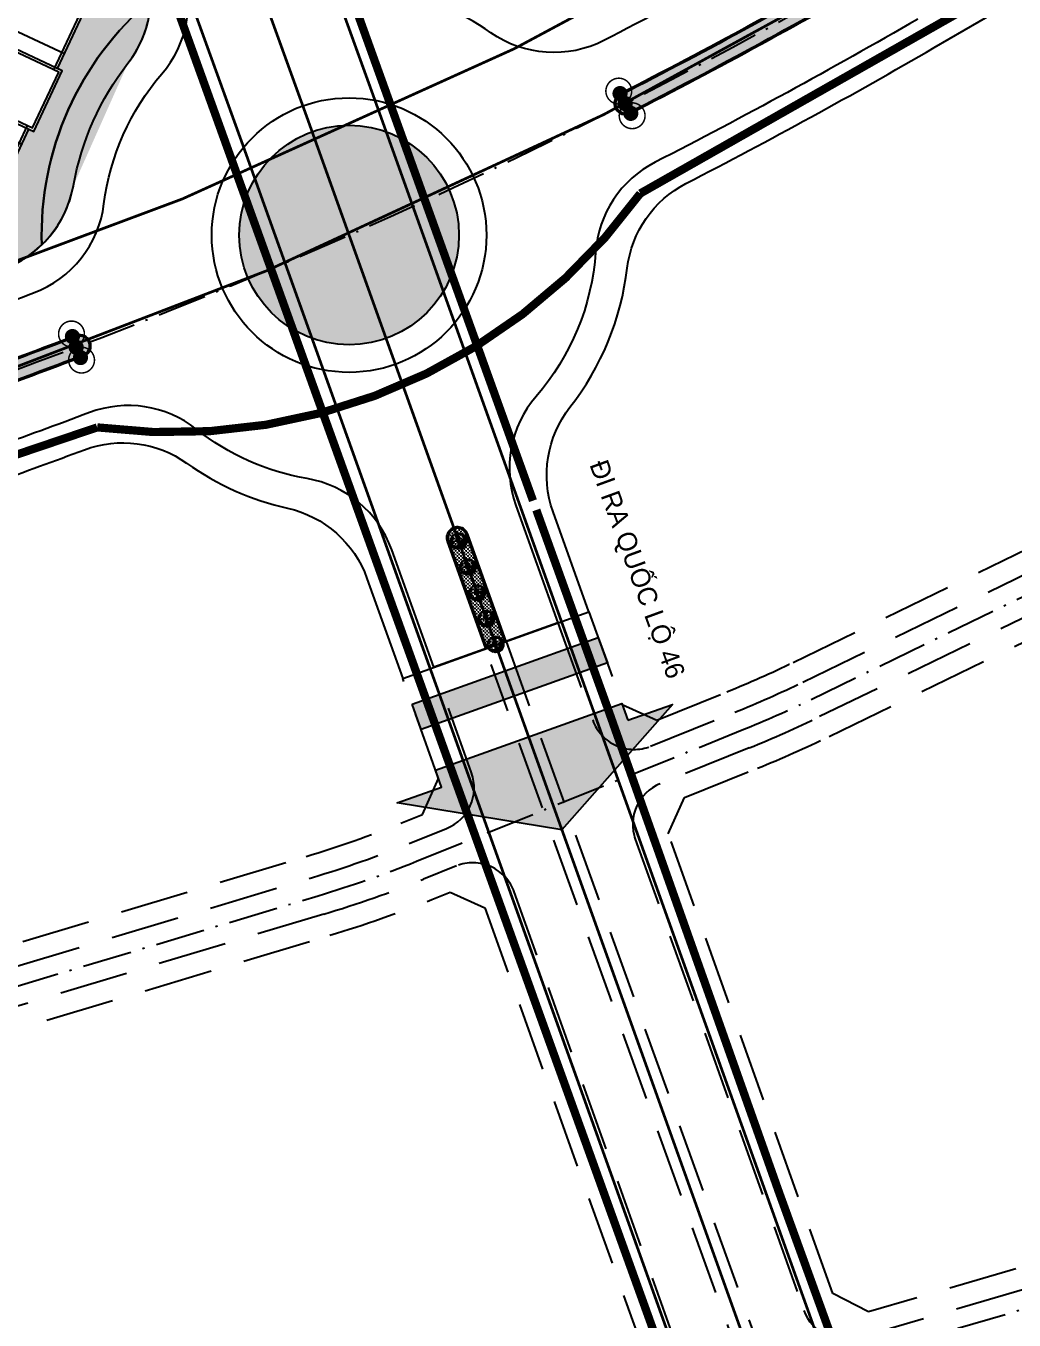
# Model space of a CAD drawing. Header units: metres. Extents: x 566107 to 571261, y 2062953 to 2068466.
# Drawn here: x 568680.6 to 568860.5, y 2065869.6 to 2066105.4 of the extents above; entities that cross this region are included whole.
import ezdxf

# ---------------------------------------------------------------- set-up
doc = ezdxf.new("R2010")
doc.units = ezdxf.units.M
doc.linetypes.add('ACAD_ISO10W100', pattern=[18.5, 12, -3, 0.5, -3])
doc.linetypes.add('HIDDEN', pattern=[0.375, 0.25, -0.125])
for name, color, linetype in [('bonen', 34, 'CONTINUOUS'), ('BoThamCo', 94, 'CONTINUOUS'), ('Dien', 1, 'CONTINUOUS'), ('Dien CS', 2, 'CONTINUOUS'), ('ghi_chu', 7, 'CONTINUOUS'), ('hacth sdd', 8, 'CONTINUOUS'), ('hatchViaHe+LogDg', 129, 'CONTINUOUS'), ('LogDg', 7, 'CONTINUOUS'), ('LogDg phu', 7, 'CONTINUOUS'), ('nha', 20, 'CONTINUOUS'), ('RANHGIOI', 2, 'HIDDEN'), ('TimDg', 222, 'CONTINUOUS'), ('ViaHeS', 32, 'CONTINUOUS'), ('ViaHeSphu', 32, 'CONTINUOUS')]:
    doc.layers.add(name, color=color, linetype=linetype)
doc.layers.add('ngau', color=98, linetype='CONTINUOUS', lineweight=9)
doc.styles.add('avantH', font='VHAVAN.TTF', dxfattribs={"height": 10})
doc.styles.get("Standard").update_dxf_attribs({"font": 'VHARIALN.TTF'})
doc.linetypes.add('DIEN22KV', pattern='A,12.7,-5.08,["22KV",Standard,S=2.54,R=0,X=-2.54,Y=-1.27],-9.08', length=26.86)
doc.linetypes.add('DIEN35KV', pattern='A,12.7,-5.08,["35KV",Standard,S=2.54,R=0,X=-2.54,Y=-1.27],-9.08', length=26.86)
doc.linetypes.add('DIENCS_LINE', pattern='A,12.7,-5.08,["CS",Standard,S=2.54,R=0,X=-2.54,Y=-1.27],-6.35', length=24.13)
pattern_1 = [(0, (568124.4922, 2065856.43456), (0.3175, 0.3175), [0.15875, -0.47625]), (90, (568124.5716, 2065856.3552), (-0.3175, 0.3175), [0.15875, -0.47625])]

# ---------------------------------------------------------------- blocks, each defined once
blk = doc.blocks.new('cts09')
at = {"color": 240}
blk.add_wipeout([(-16.83, 51.55), (11.38, 61.75), (16.25, 48.29), (13.43, 47.27), (17.23, 36.76), (11.21, 23.91), (12.11, 23.49), (6.93, 12.42), (6.02, 12.84), (0, 0), (-19.91, -7.2), (-18.89, -10.02), (-65.9, -27.03), (-76.11, 1.18), (-19.7, 21.59), (-11.96, 38.09)], dxfattribs=at).dxf.layer = 'nha'
at = {"layer": 'nha', "color": 240}
for points in [[(11.38, 61.75), (16.25, 48.29), (-11.96, 38.09), (-16.83, 51.55)], [(-19.7, 21.59), (-29.09, 18.19), (-19.91, -7.2), (0, 0), (6.02, 12.84), (6.93, 12.42), (12.11, 23.49), (11.21, 23.91), (17.23, 36.76), (13.43, 47.27), (-11.96, 38.09), (-11.96, 38.09), (-19.7, 21.59)]]:
    blk.add_lwpolyline(points, close=True, dxfattribs=at)
at = {"layer": 'nha', "color": 10, "ltscale": 3}
for points in [[(10.78, 60.47), (14.97, 48.89), (-11.36, 39.37), (-15.55, 50.95)], [(-19.34, 21.19), (-28.45, 17.89), (-19.61, -6.56), (-0.36, 0.4), (5.78, 13.51), (6.69, 13.08), (11.45, 23.25), (10.54, 23.67), (16.69, 36.78), (13.13, 46.63), (-11.6, 37.69)], [(-29.69, 16.91), (-74.83, 0.58), (-65.3, -25.75), (-20.17, -9.42)]]:
    blk.add_lwpolyline(points, close=True, dxfattribs=at)
for points in [[(-11.96, 38.09), (12.48, 26.63)], [(-18.43, 24.3), (6.93, 12.42), (12.11, 23.49), (-13.24, 35.37)], [(-18.21, 24.76), (6.69, 13.08), (11.45, 23.25), (-13.45, 34.92)], [(-19.7, 21.59), (4.75, 10.13)]]:
    blk.add_lwpolyline(points, dxfattribs=at)
at = {"layer": 'nha', "color": 240}
blk.add_lwpolyline([(-29.09, 18.19), (-76.11, 1.18), (-65.9, -27.03), (-18.89, -10.02), (-29.09, 18.19)], dxfattribs=at)
at = {"layer": 'nha', "const_width": 0.332}
for points in [[(-7.97, 4.38, 1), (-7.68, 4.55, 1)], [(-7.02, 4.7, 1), (-6.73, 4.86, 1)], [(-6.07, 5.02, 1), (-5.78, 5.18, 1)], [(-5.12, 5.34, 1), (-4.83, 5.5, 1)], [(-4.17, 5.66, 1), (-3.89, 5.82, 1)], [(-7.46, 2.97, 1), (-7.17, 3.14, 1)], [(-6.51, 3.29, 1), (-6.22, 3.45, 1)], [(-5.56, 3.61, 1), (-5.27, 3.77, 1)], [(-5.05, 2.2, 1), (-4.76, 2.36, 1)], [(-4.61, 3.93, 1), (-4.32, 4.09, 1)], [(-4.1, 2.52, 1), (-3.81, 2.68, 1)], [(-3.66, 4.24, 1), (-3.37, 4.41, 1)], [(-3.15, 2.83, 1), (-2.86, 3, 1)], [(-6.95, 1.56, 1), (-6.66, 1.72, 1)], [(-6.44, 0.15, 1), (-6.15, 0.31, 1)], [(-6, 1.88, 1), (-5.71, 2.04, 1)], [(-5.49, 0.47, 1), (-5.2, 0.63, 1)], [(-4.54, 0.79, 1), (-4.25, 0.95, 1)], [(-3.59, 1.11, 1), (-3.3, 1.27, 1)], [(-2.64, 1.42, 1), (-2.35, 1.59, 1)]]:
    blk.add_lwpolyline(points, format="xyb", close=True, dxfattribs=at)
blk = doc.blocks.new('ngau')
at = {"layer": 'ngau', "linetype": 'Continuous'}
for p, q in [((-1, 0), (1, 0)), ((0, -1), (0, 1))]:
    blk.add_line(p, q, dxfattribs=at)
blk.add_circle((0, 0), 1.5, dxfattribs=at)
for centre, major_axis, start_param, end_param in [((-1.34, 0.14), (0.118, 0.118), 0.783862, 2.192432), ((-1.5, 0.33), (0.118, 0.118), 3.925455, 5.334025), ((-1.28, 0.02), (0.0915, 0.0915), 1.637331, 3.246634), ((-1.46, 0), (-0.0915, 0.0915), 3.208127, 4.817431), ((-1.37, 0.69), (-0.118, 0.118), 2.354658, 3.763228), ((-1.21, 0.49), (-0.118, 0.118), -0.786934, 0.621636), ((-1.18, 0.11), (0.118, 0.118), 0.783862, 2.192432), ((-1.34, 0.3), (0.118, 0.118), 3.925455, 5.334025), ((-1.3, 0.19), (0.0983, 0.0983), 5.687855, 7.236786), ((-1.19, 0.35), (-0.0983, 0.0983), 0.975466, 2.524397), ((-1.28, 0.86), (0.118, 0.118), 3.925455, 5.334025), ((-1.12, 0.67), (0.118, 0.118), 0.783862, 2.192432), ((-1.05, 0.46), (0.118, 0.118), 0.783862, 2.192432), ((-1.21, 0.66), (-0.118, 0.118), 2.354658, 3.763228), ((-1.18, 0.55), (-0.0983, 0.0983), 4.117059, 5.665989), ((-1.06, 0.71), (0.0983, 0.0983), 2.546262, 4.095193), ((-1.14, 0.16), (-0.0983, 0.0983), 4.117059, 5.665989), ((-1.03, 0.32), (0.0983, 0.0983), 2.546262, 4.095193), ((-1.03, 0.38), (0.0915, 0.0915), 1.637331, 3.246634), ((-1.11, 0.82), (0.0983, 0.0983), 5.687855, 7.236786), ((-1, 0.98), (-0.0983, 0.0983), 0.975466, 2.524397), ((-1.2, 0.37), (-0.0915, 0.0915), 3.208127, 4.817431), ((-0.91, 0.38), (0.118, 0.118), 0.783862, 2.192432), ((-1.08, 0.57), (0.118, 0.118), 3.925455, 5.334025), ((-0.89, 0.91), (0.127, 0.127), 0.403084, 1.927372), ((-0.99, 1.15), (-0.127, 0.127), 1.97388, 3.498168), ((-1.02, 0.52), (0.0983, 0.0983), 5.687855, 7.236786), ((-0.9, 0.68), (-0.0983, 0.0983), 0.975466, 2.524397), ((-0.81, 1.1), (-0.0983, 0.0983), 4.117059, 5.665989), ((-0.69, 1.26), (0.0983, 0.0983), 2.546262, 4.095193), ((-0.47, 1.02), (0.118, 0.118), 0.783862, 2.192432), ((-0.64, 1.22), (0.118, 0.118), 3.925455, 5.334025), ((-0.58, 1.24), (-0.0983, 0.0983), 4.117059, 5.665989), ((-0.47, 1.4), (-0.0983, 0.0983), 0.975466, 2.524397), ((-0.4, 0.43), (0.118, 0.118), 0.783862, 2.192432), ((-0.56, 0.62), (0.118, 0.118), 3.925455, 5.334025), ((-0.37, -0.13), (0.118, 0.118), 0.783862, 2.192432), ((-0.54, 0.06), (-0.118, 0.118), 2.354658, 3.763228), ((-0.5, 0.89), (-0.0983, 0.0983), 4.117059, 5.665989), ((-0.39, 1.05), (0.0983, 0.0983), 2.546262, 4.095193), ((-0.35, 0.22), (-0.0915, 0.0915), 0.066535, 1.675838), ((-0.53, 0.2), (0.0915, 0.0915), 4.778924, 6.388227), ((-0.41, 1.02), (0.0983, 0.0983), 5.687855, 7.236786), ((-0.3, 1.18), (-0.0983, 0.0983), 0.975466, 2.524397), ((-0.25, 1.1), (-0.118, 0.118), -0.786934, 0.621636), ((-0.42, 1.29), (-0.118, 0.118), 2.354658, 3.763228), ((-0.37, 1.31), (0.0983, 0.0983), 5.687855, 7.236786), ((-0.25, 1.48), (-0.0983, 0.0983), 0.975466, 2.524397), ((-0.34, 0.42), (0.0983, 0.0983), 5.687855, 7.236786), ((-0.23, 0.59), (-0.0983, 0.0983), 0.975466, 2.524397), ((-0.2, 1.09), (-0.0983, 0.0983), 4.117059, 5.665989), ((-0.08, 1.25), (0.0983, 0.0983), 2.546262, 4.095193), ((-0.02, 1.3), (0.118, 0.118), 0.783862, 2.192432), ((-0.18, 1.49), (0.118, 0.118), 3.925455, 5.334025), ((0.13, 1.13), (0.118, 0.118), 0.783862, 2.192432), ((-0.03, 1.33), (0.118, 0.118), 3.925455, 5.334025), ((-0.03, 0.51), (0.118, 0.118), 3.925455, 5.334025), ((0.14, 0.32), (0.118, 0.118), 0.783862, 2.192432), ((0.01, 0.45), (0.0983, 0.0983), 5.687855, 7.236786), ((0.12, 0.61), (0.0983, 0.0983), 2.546262, 4.095193), ((0.25, 1.25), (0.118, 0.118), 0.783862, 2.192432), ((0.09, 1.44), (0.118, 0.118), 3.925455, 5.334025), ((0.21, 0.6), (0.0915, 0.0915), 1.637331, 3.246634), ((0.22, 0.27), (0.0915, 0.0915), 1.637331, 3.246634), ((0.03, 0.58), (-0.0915, 0.0915), 3.208127, 4.817431), ((0.29, 0.41), (0.127, 0.127), 0.403084, 1.927372), ((0.2, 0.65), (-0.127, 0.127), 1.97388, 3.498168), ((0.16, 0.35), (0.0983, 0.0983), 5.687855, 7.236786), ((0.27, 0.52), (-0.0983, 0.0983), 0.975466, 2.524397), ((0.05, 0.26), (-0.0915, 0.0915), 3.208127, 4.817431), ((0.3, -0.11), (-0.118, 0.118), -0.786934, 0.621636), ((0.13, 0.08), (-0.118, 0.118), 2.354658, 3.763228), ((0.34, 1.19), (-0.0915, 0.0915), 0.066535, 1.675838), ((0.16, 1.18), (0.0915, 0.0915), 4.778924, 6.388227), ((0.28, 1.3), (0.0983, 0.0983), 5.687855, 7.236786), ((0.4, 1.46), (-0.0983, 0.0983), 0.975466, 2.524397), ((0.36, -0.12), (0.0983, 0.0983), 5.687855, 7.236786), ((0.47, 0.05), (-0.0983, 0.0983), 0.975466, 2.524397), ((0.51, 0), (0.127, 0.127), 0.403084, 1.927372), ((0.41, 0.25), (-0.127, 0.127), 1.97388, 3.498168), ((0.47, 1.07), (-0.097, 0.097), -1.534523, 0.025999), ((0.47, 1.27), (-0.097, 0.097), 1.607069, 3.167592), ((0.43, 1.15), (-0.0983, 0.0983), 4.117059, 5.665989), ((0.55, 1.31), (-0.0983, 0.0983), 0.975466, 2.524397), ((0.65, 1.28), (0.0915, 0.0915), 1.637331, 3.246634), ((0.47, 1.26), (-0.0915, 0.0915), 3.208127, 4.817431), ((0.73, 1.14), (-0.118, 0.118), -0.786934, 0.621636), ((0.56, 1.34), (-0.118, 0.118), 2.354658, 3.763228), ((0.67, 1.08), (-0.097, 0.097), -1.534523, 0.025999), ((0.59, 1.04), (-0.0983, 0.0983), 4.117059, 5.665989), ((0.71, 1.2), (-0.0983, 0.0983), 0.975466, 2.524397), ((0.67, 1.28), (0.097, 0.097), 3.177866, 4.738388), ((0.74, 0.91), (0.097, 0.097), 0.036273, 1.596796), ((0.74, 1.1), (0.097, 0.097), 3.177866, 4.738388), ((0.74, 0.14), (0.097, 0.097), 0.036273, 1.596796), ((0.73, 0.33), (-0.097, 0.097), 1.607069, 3.167592), ((0.77, 0.69), (0.097, 0.097), 0.036273, 1.596796), ((0.77, 0.88), (0.097, 0.097), 3.177866, 4.738388), ((0.69, 0.22), (0.0983, 0.0983), 5.687855, 7.236786), ((0.81, 0.38), (-0.0983, 0.0983), 0.975466, 2.524397), ((0.84, 0.07), (0.118, 0.118), 0.783862, 2.192432), ((0.67, 0.27), (0.118, 0.118), 3.925455, 5.334025), ((0.7, 0.98), (-0.0983, 0.0983), 4.117059, 5.665989), ((0.82, 1.15), (0.0983, 0.0983), 2.546262, 4.095193), ((0.73, 0.76), (-0.0983, 0.0983), 4.117059, 5.665989), ((0.84, 0.93), (0.0983, 0.0983), 2.546262, 4.095193), ((0.87, 0.62), (0.118, 0.118), 0.783862, 2.192432), ((0.71, 0.82), (0.118, 0.118), 3.925455, 5.334025), ((0.92, 0.41), (-0.127, 0.127), -1.167712, 0.356575), ((0.83, 0.66), (0.127, 0.127), 3.544677, 5.068964), ((0.91, 0.34), (-0.0915, 0.0915), 0.066535, 1.675838), ((0.92, 1.11), (0.0915, 0.0915), 1.637331, 3.246634), ((0.92, 0.16), (0.0915, 0.0915), 1.637331, 3.246634), ((0.74, 1.09), (0.0915, 0.0915), 4.778924, 6.388227), ((0.95, 0.89), (0.0915, 0.0915), 1.637331, 3.246634), ((0.73, 0.33), (-0.0915, 0.0915), 3.208127, 4.817431), ((0.82, 0.4), (0.118, 0.118), 3.925455, 5.334025), ((0.99, 0.21), (0.118, 0.118), 0.783862, 2.192432), ((0.96, 0.71), (0.0915, 0.0915), 1.637331, 3.246634), ((0.93, 0.15), (0.097, 0.097), 0.036273, 1.596796), ((0.85, 0.11), (0.0983, 0.0983), 5.687855, 7.236786), ((0.93, 0.34), (0.097, 0.097), 3.177866, 4.738388), ((0.75, 0.15), (-0.0915, 0.0915), 3.208127, 4.817431), ((0.97, 0.27), (0.0983, 0.0983), 2.546262, 4.095193), ((1.01, 0.91), (0.127, 0.127), 0.403084, 1.927372), ((0.91, 1.15), (-0.127, 0.127), 1.97388, 3.498168), ((0.77, 0.88), (0.0915, 0.0915), 4.778924, 6.388227), ((0.86, 0.95), (0.118, 0.118), 3.925455, 5.334025), ((1.02, 0.76), (0.118, 0.118), 0.783862, 2.192432), ((0.78, 0.69), (-0.0915, 0.0915), 3.208127, 4.817431), ((0.9, 0.82), (-0.0983, 0.0983), 4.117059, 5.665989), ((1.01, 0.98), (0.0983, 0.0983), 2.546262, 4.095193), ((0.97, 0.7), (0.097, 0.097), 0.036273, 1.596796), ((0.89, 0.65), (0.0983, 0.0983), 5.687855, 7.236786), ((0.96, 0.89), (0.097, 0.097), 3.177866, 4.738388), ((1, 0.82), (-0.0983, 0.0983), 0.975466, 2.524397), ((1.04, 0.52), (-0.097, 0.097), -1.534523, 0.025999), ((1.04, 0.71), (-0.097, 0.097), 1.607069, 3.167592), ((0.97, 1.02), (0.118, 0.118), 3.925455, 5.334025), ((1.14, 0.83), (0.118, 0.118), 0.783862, 2.192432), ((1.11, 0.72), (0.127, 0.127), 0.083501, 1.607789), ((1.1, 0.98), (0.127, 0.127), 3.225094, 4.749382), ((1, 0.6), (-0.0983, 0.0983), 4.117059, 5.665989), ((1.11, 0.76), (-0.0983, 0.0983), 0.975466, 2.524397), ((0.98, 0.65), (-0.118, 0.118), 2.354658, 3.763228), ((1.14, 0.45), (-0.118, 0.118), -0.786934, 0.621636), ((1.01, -0.1), (-0.118, 0.118), 4.155471, 5.564041), ((1.16, 0.11), (0.118, 0.118), 2.584675, 3.993245), ((1.24, 0.07), (0.097, 0.097), 1.837086, 3.397609), ((1.22, 0.72), (0.0915, 0.0915), 1.637331, 3.246634), ((1.23, 0.54), (-0.0915, 0.0915), 0.066535, 1.675838), ((1.11, 0.2), (0.118, 0.118), 5.726268, 7.134838), ((1.26, 0.41), (-0.118, 0.118), 1.013879, 2.422449), ((1.22, 0.14), (-0.0915, 0.0915), -1.274245, 0.335058), ((1.16, 0.31), (-0.0915, 0.0915), 1.867348, 3.476651), ((1.04, 0.71), (-0.0915, 0.0915), 3.208127, 4.817431), ((1.05, 0.02), (0.097, 0.097), 4.978679, 6.539201), ((1.29, 0.59), (-0.118, 0.118), -0.786934, 0.621636), ((1.13, 0.78), (-0.118, 0.118), 2.354658, 3.763228), ((1.05, 0.53), (0.0915, 0.0915), 4.778924, 6.388227), ((1.24, 0.53), (-0.097, 0.097), -1.534523, 0.025999), ((1.16, 0.49), (-0.0983, 0.0983), 4.117059, 5.665989), ((1.23, 0.72), (-0.097, 0.097), 1.607069, 3.167592), ((1.27, 0.65), (-0.0983, 0.0983), 0.975466, 2.524397), ((1.3, 0), (-0.0983, 0.0983), -0.365314, 1.183617), ((1.33, 0.12), (-0.0983, 0.0983), -0.365314, 1.183617), ((1.12, 0.07), (0.0983, 0.0983), 4.347075, 5.896006), ((1.29, -0.11), (-0.0915, 0.0915), -1.274245, 0.335058), ((1.23, 0.06), (0.0915, 0.0915), 3.438144, 5.047447), ((1.34, 0.37), (0.097, 0.097), 1.837086, 3.397609), ((1.15, 0.19), (0.0983, 0.0983), 4.347075, 5.896006), ((1.15, 0.32), (-0.097, 0.097), 3.407882, 4.968405), ((1.39, 0.18), (-0.097, 0.097), 0.26629, 1.826812), ((1.4, 0.3), (0.0983, 0.0983), 1.205483, 2.754413), ((1.22, 0.37), (-0.0983, 0.0983), 2.776279, 4.32521), ((1.39, 0.19), (-0.0915, 0.0915), -1.274245, 0.335058), ((1.34, 0.36), (-0.0915, 0.0915), 1.867348, 3.476651), ((1.28, 0.09), (-0.118, 0.118), 4.155471, 5.564041), ((1.43, 0.29), (0.118, 0.118), 2.584675, 3.993245), ((1.21, 0.13), (0.097, 0.097), 4.978679, 6.539201), ((1.3, 0.38), (-0.0983, 0.0983), 4.117059, 5.665989), ((1.41, 0.54), (0.0983, 0.0983), 2.546262, 4.095193), ((1.21, 0.06), (-0.0915, 0.0915), 3.208127, 4.817431), ((1.3, 0.14), (-0.118, 0.118), 2.354658, 3.763228), ((1.47, -0.06), (-0.118, 0.118), -0.786934, 0.621636), ((1.41, -0.12), (0.097, 0.097), 0.036273, 1.596796), ((-1.47, -0.14), (0.118, 0.118), 3.925455, 5.334025), ((-1.31, -0.33), (0.118, 0.118), 0.783862, 2.192432), ((-1.43, -0.37), (0.118, 0.118), 3.925455, 5.334025), ((-1.26, -0.56), (0.118, 0.118), 0.783862, 2.192432), ((-1.19, -0.56), (0.0915, 0.0915), 1.637331, 3.246634), ((-1.15, -0.36), (0.118, 0.118), 0.783862, 2.192432), ((-1.31, -0.17), (0.118, 0.118), 3.925455, 5.334025), ((-1.15, -0.8), (0.118, 0.118), 0.783862, 2.192432), ((-1.31, -0.6), (0.118, 0.118), 3.925455, 5.334025), ((-1.27, -0.28), (-0.0983, 0.0983), 4.117059, 5.665989), ((-1.16, -0.12), (0.0983, 0.0983), 2.546262, 4.095193), ((-1.37, -0.57), (-0.0915, 0.0915), 3.208127, 4.817431), ((-1.12, -0.45), (-0.0915, 0.0915), 0.066535, 1.675838), ((-1.3, -0.46), (0.0915, 0.0915), 4.778924, 6.388227), ((-0.99, -0.83), (0.118, 0.118), 0.783862, 2.192432), ((-1.15, -0.63), (0.118, 0.118), 3.925455, 5.334025), ((-1.15, -0.77), (0.118, 0.118), 3.925455, 5.334025), ((-0.99, -0.96), (0.118, 0.118), 0.783862, 2.192432), ((-1.11, -0.31), (0.0983, 0.0983), 5.687855, 7.236786), ((-1, -0.15), (-0.0983, 0.0983), 0.975466, 2.524397), ((-0.95, -0.53), (0.127, 0.127), 0.403084, 1.927372), ((-1.04, -0.29), (-0.127, 0.127), 1.97388, 3.498168), ((-1.05, -0.89), (-0.118, 0.118), 2.354658, 3.763228), ((-0.89, -1.08), (-0.118, 0.118), -0.786934, 0.621636), ((-0.74, -1.25), (-0.118, 0.118), -0.786934, 0.621636), ((-0.9, -1.05), (-0.118, 0.118), 2.354658, 3.763228), ((-0.85, -1.03), (-0.0983, 0.0983), 4.117059, 5.665989), ((-0.74, -0.86), (0.0983, 0.0983), 2.546262, 4.095193), ((-0.78, -0.94), (0.118, 0.118), 3.925455, 5.334025), ((-0.62, -1.13), (0.118, 0.118), 0.783862, 2.192432), ((-0.59, -0.78), (-0.0915, 0.0915), 0.066535, 1.675838), ((-0.77, -0.8), (0.0915, 0.0915), 4.778924, 6.388227), ((-0.53, -1.19), (0.0915, 0.0915), 1.637331, 3.246634), ((-0.7, -1.2), (-0.0915, 0.0915), 3.208127, 4.817431), ((-0.58, -1.08), (-0.0983, 0.0983), 4.117059, 5.665989), ((-0.47, -0.92), (0.0983, 0.0983), 2.546262, 4.095193), ((-0.35, -1.41), (0.118, 0.118), 0.783862, 2.192432), ((-0.52, -1.22), (-0.118, 0.118), 2.354658, 3.763228), ((-0.43, -1.11), (0.0983, 0.0983), 5.687855, 7.236786), ((-0.31, -0.95), (-0.0983, 0.0983), 0.975466, 2.524397), ((-0.25, -1.24), (0.118, 0.118), 0.783862, 2.192432), ((-0.42, -1.05), (0.118, 0.118), 3.925455, 5.334025), ((-0.32, -1.36), (0.0983, 0.0983), 5.687855, 7.236786), ((-0.21, -1.2), (-0.0983, 0.0983), 0.975466, 2.524397), ((-0.29, -1.05), (0.118, 0.118), 3.925455, 5.334025), ((-0.13, -1.25), (0.118, 0.118), 0.783862, 2.192432), ((-0.1, -0.9), (-0.0915, 0.0915), 0.066535, 1.675838), ((-0.12, -0.52), (-0.097, 0.097), -1.534523, 0.025999), ((-0.13, -0.33), (-0.097, 0.097), 1.607069, 3.167592), ((-0.28, -0.91), (0.0915, 0.0915), 4.778924, 6.388227), ((-0.17, -0.45), (0.0983, 0.0983), 5.687855, 7.236786), ((-0.05, -0.29), (-0.0983, 0.0983), 0.975466, 2.524397), ((-0.02, -0.59), (0.118, 0.118), 0.783862, 2.192432), ((-0.19, -0.4), (0.118, 0.118), 3.925455, 5.334025), ((-0.08, -1.4), (0.097, 0.097), 0.036273, 1.596796), ((-0.09, -1.2), (0.097, 0.097), 3.177866, 4.738388), ((-0.12, -1.32), (-0.0983, 0.0983), 4.117059, 5.665989), ((-0.01, -1.16), (-0.0983, 0.0983), 0.975466, 2.524397), ((0.02, -1.47), (-0.118, 0.118), -0.786934, 0.621636), ((-0.15, -1.27), (-0.118, 0.118), 2.354658, 3.763228), ((-0.09, -1.19), (-0.0983, 0.0983), 4.117059, 5.665989), ((0.02, -1.03), (0.0983, 0.0983), 2.546262, 4.095193), ((-0.09, -0.76), (0.0983, 0.0983), 5.687855, 7.236786), ((0.02, -0.6), (-0.0983, 0.0983), 0.975466, 2.524397), ((0.01, -0.83), (-0.097, 0.097), -1.534523, 0.025999), ((0, -0.64), (-0.097, 0.097), 1.607069, 3.167592), ((0.05, -0.32), (-0.0915, 0.0915), 0.066535, 1.675838), ((0.06, -0.5), (-0.0915, 0.0915), 0.066535, 1.675838), ((-0.13, -0.34), (0.0915, 0.0915), 4.778924, 6.388227), ((-0.04, -0.26), (0.118, 0.118), 3.925455, 5.334025), ((0.13, -0.46), (0.118, 0.118), 0.783862, 2.192432), ((0.09, -1.2), (0.0915, 0.0915), 1.637331, 3.246634), ((0.07, -0.52), (0.097, 0.097), 0.036273, 1.596796), ((0.07, -0.32), (0.097, 0.097), 3.177866, 4.738388), ((-0.12, -0.52), (-0.0915, 0.0915), 3.208127, 4.817431), ((0.11, -1.38), (-0.0915, 0.0915), 0.066535, 1.675838), ((-0.08, -1.21), (-0.0915, 0.0915), 3.208127, 4.817431), ((0.01, -1.14), (-0.118, 0.118), 2.354658, 3.763228), ((0.17, -1.33), (-0.118, 0.118), -0.786934, 0.621636), ((0.11, -1.39), (0.097, 0.097), 0.036273, 1.596796), ((0.03, -1.43), (-0.0983, 0.0983), 4.117059, 5.665989), ((0.11, -1.2), (0.097, 0.097), 3.177866, 4.738388), ((-0.07, -1.39), (0.0915, 0.0915), 4.778924, 6.388227), ((0.15, -1.27), (-0.0983, 0.0983), 0.975466, 2.524397), ((0.07, -1.22), (-0.0983, 0.0983), 4.117059, 5.665989), ((0.18, -1.06), (0.0983, 0.0983), 2.546262, 4.095193), ((0.19, -0.81), (-0.0915, 0.0915), 0.066535, 1.675838), ((0.09, -0.57), (0.118, 0.118), 3.925455, 5.334025), ((0.26, -0.76), (0.118, 0.118), 0.783862, 2.192432), ((0.02, -0.83), (-0.0915, 0.0915), 3.208127, 4.817431), ((0.25, -0.97), (-0.0915, 0.0915), 0.066535, 1.675838), ((0.17, -1.48), (0.0983, 0.0983), 5.687855, 7.236786), ((0.28, -1.31), (0.0983, 0.0983), 2.546262, 4.095193), ((0.07, -0.99), (0.0915, 0.0915), 4.778924, 6.388227), ((0.31, -1.03), (0.097, 0.097), 0.036273, 1.596796), ((0.3, -0.83), (0.097, 0.097), 3.177866, 4.738388), ((0.35, -0.32), (0.0915, 0.0915), 1.637331, 3.246634), ((0.27, -0.95), (-0.0983, 0.0983), 4.117059, 5.665989), ((0.38, -0.79), (0.0983, 0.0983), 2.546262, 4.095193), ((0.41, -1.09), (0.118, 0.118), 0.783862, 2.192432), ((0.24, -0.9), (0.118, 0.118), 3.925455, 5.334025), ((0.17, -0.33), (0.0915, 0.0915), 4.778924, 6.388227), ((0.39, -1.25), (-0.0915, 0.0915), 0.066535, 1.675838), ((0.33, -1.23), (-0.0983, 0.0983), 4.117059, 5.665989), ((0.44, -1.06), (-0.0983, 0.0983), 0.975466, 2.524397), ((0.22, -1.26), (0.0915, 0.0915), 4.778924, 6.388227), ((0.45, -1.42), (0.102, 0.102), 1.007363, 2.527116), ((0.28, -1.3), (0.102, 0.102), 4.148956, 5.668709), ((0.36, -0.62), (-0.0983, 0.0983), 4.117059, 5.665989), ((0.47, -0.45), (-0.0983, 0.0983), 0.975466, 2.524397), ((0.48, -0.82), (-0.0915, 0.0915), 0.066535, 1.675838), ((0.5, -1.01), (0.0915, 0.0915), 1.637331, 3.246634), ((0.31, -0.84), (0.0915, 0.0915), 4.778924, 6.388227), ((0.56, -0.96), (0.118, 0.118), 0.783862, 2.192432), ((0.4, -0.76), (0.118, 0.118), 3.925455, 5.334025), ((0.43, -1.06), (-0.0983, 0.0983), 4.117059, 5.665989), ((0.54, -0.9), (-0.0983, 0.0983), 0.975466, 2.524397), ((0.32, -1.02), (-0.0915, 0.0915), 3.208127, 4.817431), ((0.53, -1.36), (0.0915, 0.0915), 1.637331, 3.246634), ((0.5, -1.02), (0.097, 0.097), 0.036273, 1.596796), ((0.5, -0.82), (0.097, 0.097), 3.177866, 4.738388), ((0.35, -1.37), (-0.0915, 0.0915), 3.208127, 4.817431), ((0.58, -1.3), (-0.097, 0.097), -1.534523, 0.025999), ((0.57, -1.1), (-0.097, 0.097), 1.607069, 3.167592), ((0.59, -0.76), (0.097, 0.097), 0.036273, 1.596796), ((0.59, -0.57), (0.097, 0.097), 3.177866, 4.738388), ((0.54, -1.22), (0.0983, 0.0983), 5.687855, 7.236786), ((0.65, -1.06), (-0.0983, 0.0983), 0.975466, 2.524397), ((0.68, -1.36), (0.118, 0.118), 0.783862, 2.192432), ((0.51, -1.17), (0.118, 0.118), 3.925455, 5.334025), ((0.52, -0.89), (0.118, 0.118), 3.925455, 5.334025), ((0.68, -1.08), (0.118, 0.118), 0.783862, 2.192432), ((0.55, -0.68), (-0.0983, 0.0983), 4.117059, 5.665989), ((0.66, -0.52), (0.0983, 0.0983), 2.546262, 4.095193), ((0.69, -0.83), (-0.118, 0.118), -0.786934, 0.621636), ((0.53, -0.63), (-0.118, 0.118), 2.354658, 3.763228), ((0.66, -0.39), (0.097, 0.097), 0.036273, 1.596796), ((0.65, -0.2), (0.097, 0.097), 3.177866, 4.738388), ((0.61, -0.32), (-0.0983, 0.0983), 4.117059, 5.665989), ((0.73, -0.15), (-0.0983, 0.0983), 0.975466, 2.524397), ((0.59, -0.26), (0.118, 0.118), 3.925455, 5.334025), ((0.76, -0.46), (0.118, 0.118), 0.783862, 2.192432), ((0.77, -0.91), (-0.118, 0.118), -0.786934, 0.621636), ((0.61, -0.72), (-0.118, 0.118), 2.354658, 3.763228), ((0.75, -1.09), (-0.0915, 0.0915), 0.066535, 1.675838), ((0.77, -1.28), (0.0915, 0.0915), 1.637331, 3.246634), ((0.77, -0.56), (0.0915, 0.0915), 1.637331, 3.246634), ((0.78, -0.74), (0.0915, 0.0915), 1.637331, 3.246634), ((0.58, -1.11), (-0.0915, 0.0915), 3.208127, 4.817431), ((0.83, -1.23), (0.118, 0.118), 0.783862, 2.192432), ((0.67, -1.04), (0.118, 0.118), 3.925455, 5.334025), ((0.59, -0.57), (-0.0915, 0.0915), 3.208127, 4.817431), ((0.77, -1.29), (0.097, 0.097), 0.036273, 1.596796), ((0.69, -1.33), (-0.0983, 0.0983), 4.117059, 5.665989), ((0.81, -1.17), (0.0983, 0.0983), 2.546262, 4.095193), ((0.77, -1.09), (0.097, 0.097), 3.177866, 4.738388), ((0.59, -1.29), (-0.0915, 0.0915), 3.208127, 4.817431), ((0.68, -0.5), (0.118, 0.118), 3.925455, 5.334025), ((0.84, -0.69), (-0.118, 0.118), -0.786934, 0.621636), ((0.6, -0.76), (0.0915, 0.0915), 4.778924, 6.388227), ((0.68, -0.92), (0.118, 0.118), 3.925455, 5.334025), ((0.84, -1.11), (0.118, 0.118), 0.783862, 2.192432), ((0.79, -0.75), (0.097, 0.097), 0.036273, 1.596796), ((0.71, -0.79), (-0.0983, 0.0983), 4.117059, 5.665989), ((0.78, -0.56), (-0.097, 0.097), 1.607069, 3.167592), ((0.82, -0.63), (-0.0983, 0.0983), 0.975466, 2.524397), ((0.72, -1.03), (-0.0983, 0.0983), 4.117059, 5.665989), ((0.83, -0.87), (0.0983, 0.0983), 2.546262, 4.095193), ((0.83, -0.19), (0.0915, 0.0915), 1.637331, 3.246634), ((0.84, -0.37), (-0.0915, 0.0915), 0.066535, 1.675838), ((0.65, -0.21), (0.0915, 0.0915), 4.778924, 6.388227), ((0.74, -0.13), (-0.118, 0.118), 2.354658, 3.763228), ((0.91, -0.32), (0.118, 0.118), 0.783862, 2.192432), ((0.85, -0.38), (-0.097, 0.097), -1.534523, 0.025999), ((0.85, -0.19), (-0.097, 0.097), 1.607069, 3.167592), ((0.77, -0.43), (0.0983, 0.0983), 5.687855, 7.236786), ((0.89, -0.26), (-0.0983, 0.0983), 0.975466, 2.524397), ((0.67, -0.39), (0.0915, 0.0915), 4.778924, 6.388227), ((0.78, -0.76), (0.0983, 0.0983), 5.687855, 7.236786), ((0.89, -0.6), (-0.0983, 0.0983), 0.975466, 2.524397), ((0.9, -0.17), (0.097, 0.097), 0.036273, 1.596796), ((0.89, 0.03), (0.097, 0.097), 3.177866, 4.738388), ((0.91, -1.05), (0.097, 0.097), 0.036273, 1.596796), ((0.9, -0.85), (0.097, 0.097), 3.177866, 4.738388), ((0.81, -1.01), (-0.118, 0.118), 2.354658, 3.763228), ((0.98, -1.2), (0.118, 0.118), 0.783862, 2.192432), ((1, -0.79), (0.118, 0.118), 0.783862, 2.192432), ((0.84, -0.6), (0.118, 0.118), 3.925455, 5.334025), ((0.87, -0.97), (-0.0983, 0.0983), 4.117059, 5.665989), ((0.98, -0.81), (-0.0983, 0.0983), 0.975466, 2.524397), ((0.88, -1.06), (0.0983, 0.0983), 5.687855, 7.236786), ((0.99, -0.9), (-0.0983, 0.0983), 0.975466, 2.524397), ((1.01, -1.11), (-0.118, 0.118), -0.786934, 0.621636), ((0.85, -0.92), (-0.118, 0.118), 2.354658, 3.763228), ((1.04, -0.4), (0.118, 0.118), 0.783862, 2.192432), ((0.88, -0.21), (0.118, 0.118), 3.925455, 5.334025), ((1.03, -0.44), (-0.0915, 0.0915), 0.066535, 1.675838), ((0.9, -0.77), (-0.118, 0.118), 2.354658, 3.763228), ((1.07, -0.96), (0.118, 0.118), 0.783862, 2.192432), ((0.85, -0.46), (-0.0915, 0.0915), 3.208127, 4.817431), ((1.09, -0.84), (0.0915, 0.0915), 1.637331, 3.246634), ((1.1, -0.61), (-0.0915, 0.0915), 0.066535, 1.675838), ((1.1, -1.03), (-0.0915, 0.0915), 0.066535, 1.675838), ((0.91, -0.86), (-0.0915, 0.0915), 3.208127, 4.817431), ((1.11, -0.16), (-0.0915, 0.0915), -1.274245, 0.335058), ((1.06, 0.01), (0.0915, 0.0915), 3.438144, 5.047447), ((0.92, -0.63), (0.0915, 0.0915), 4.778924, 6.388227), ((1, -0.79), (-0.118, 0.118), 2.354658, 3.763228), ((1.16, -0.98), (-0.118, 0.118), -0.786934, 0.621636), ((0.92, -1.04), (0.0915, 0.0915), 4.778924, 6.388227), ((1.11, -1.04), (-0.097, 0.097), -1.534523, 0.025999), ((1.1, -0.84), (-0.097, 0.097), 1.607069, 3.167592), ((1.04, -0.7), (0.118, 0.118), 5.726268, 7.134838), ((1.2, -0.49), (-0.118, 0.118), 1.013879, 2.422449), ((1.15, -0.76), (-0.0915, 0.0915), -1.274245, 0.335058), ((1.09, -0.59), (-0.0915, 0.0915), 1.867348, 3.476651), ((1.23, -0.18), (0.0983, 0.0983), 1.205483, 2.754413), ((1.1, -0.41), (0.0983, 0.0983), 5.687855, 7.236786), ((1.22, -0.24), (-0.0983, 0.0983), 0.975466, 2.524397), ((1.04, -0.11), (0.0983, 0.0983), 4.347075, 5.896006), ((1.26, -0.78), (-0.0983, 0.0983), -0.365314, 1.183617), ((1.27, -0.53), (0.097, 0.097), 1.837086, 3.397609), ((1.25, -0.46), (-0.0915, 0.0915), -1.274245, 0.335058), ((1.19, -0.29), (-0.0915, 0.0915), 1.867348, 3.476651), ((1.29, -0.12), (0.097, 0.097), 1.837086, 3.397609), ((1.15, -0.4), (-0.118, 0.118), 4.155471, 5.564041), ((1.3, -0.19), (0.118, 0.118), 2.584675, 3.993245), ((1.08, -0.7), (-0.0983, 0.0983), 2.776279, 4.32521), ((1.09, -0.58), (-0.097, 0.097), 3.407882, 4.968405), ((1.17, -0.21), (-0.118, 0.118), 4.155471, 5.564041), ((1.33, -0.01), (-0.118, 0.118), 1.013879, 2.422449), ((1.1, -0.17), (0.097, 0.097), 4.978679, 6.539201), ((1.33, -0.72), (-0.097, 0.097), 0.26629, 1.826812), ((1.34, -0.6), (0.0983, 0.0983), 1.205483, 2.754413), ((1.21, -0.81), (-0.118, 0.118), 4.155471, 5.564041), ((1.36, -0.61), (0.118, 0.118), 2.584675, 3.993245), ((1.37, -0.48), (0.0983, 0.0983), 1.205483, 2.754413), ((1.15, -0.52), (0.0983, 0.0983), 4.347075, 5.896006), ((1.32, -0.71), (0.0915, 0.0915), 0.296551, 1.905854), ((1.27, -0.54), (0.0915, 0.0915), 3.438144, 5.047447), ((1.14, -0.77), (0.097, 0.097), 4.978679, 6.539201), ((1.38, -0.23), (-0.097, 0.097), 0.26629, 1.826812), ((1.18, -0.4), (0.0983, 0.0983), 4.347075, 5.896006), ((1.19, -0.28), (0.097, 0.097), 4.978679, 6.539201), ((1.43, -0.42), (0.097, 0.097), 1.837086, 3.397609), ((1.44, -0.3), (0.0983, 0.0983), 1.205483, 2.754413), ((1.31, -0.51), (0.118, 0.118), 5.726268, 7.134838), ((1.46, -0.31), (-0.118, 0.118), 1.013879, 2.422449), ((1.33, -0.16), (-0.0983, 0.0983), 4.117059, 5.665989), ((1.45, 0), (-0.0983, 0.0983), 0.975466, 2.524397), ((1.41, 0.08), (0.097, 0.097), 3.177866, 4.738388), ((1.22, -0.12), (0.0915, 0.0915), 4.778924, 6.388227), ((1.25, -0.22), (0.0983, 0.0983), 4.347075, 5.896006), ((1.43, -0.41), (-0.0915, 0.0915), -1.274245, 0.335058), ((1.37, -0.24), (-0.0915, 0.0915), 1.867348, 3.476651), ((1.24, -0.47), (0.097, 0.097), 4.978679, 6.539201)]:
    blk.add_ellipse(centre, major_axis=major_axis, ratio=1, start_param=start_param, end_param=end_param, dxfattribs=at)
blk = doc.blocks.new('CS01')
at = {"layer": 'Dien CS', "color": 7, "linetype": 'Continuous', "ltscale": 20}
for points, const_width in [([(0.51, 0.47, -1), (-0.51, -0.47, -1)], 1.38), ([(1.74, -0.97, -1), (-1.74, -4.13, -1)], 0.277), ([(0.51, -1.59, -1), (-0.51, -2.52, -1)], 1.38)]:
    blk.add_lwpolyline(points, format="xyb", close=True, dxfattribs=dict(at, const_width=const_width))

msp = doc.modelspace()

# ---------------------------------------------------------------- hatches: boundary and pattern name
at = {"layer": 'hacth sdd'}
h = msp.add_hatch(dxfattribs=at)
h.set_pattern_fill('CROSS', color=64, scale=0.05, style=0)
h.set_pattern_definition(pattern_1)
edge = h.paths.add_edge_path()
edge.add_arc((568970.73, 2066194.73), 1.75, 300.1574, 480.1574)
edge.add_line((568969.85, 2066196.24), (568836.07, 2066118.51))
edge.add_arc((568334.57, 2066981.65), 998.25, 297.07456, 300.15744, ccw=False)
edge.add_arc((568789.72, 2066091.23), 1.75, 117.0746, 297.0736)
edge.add_arc((568334.57, 2066981.65), 1001.75, 297.07455, 300.15744)
edge.add_line((568837.83, 2066115.49), (568971.61, 2066193.21))
h = msp.add_hatch(dxfattribs=at)
h.set_pattern_fill('CROSS', color=64, scale=0.05, style=0)
h.set_pattern_definition([(0, (568575.3249, 2066034.0933), (0.3175, 0.3175), [0.15875, -0.47625]), (90, (568575.4043, 2066034.01393), (-0.3175, 0.3175), [0.15875, -0.47625])])
edge = h.paths.add_edge_path()
edge.add_arc((568683.37, 2066110.82), 20, 322.1661, 357.9116)
edge.add_arc((568739.44, 2066067.27), 56, 130.1235, 181.8324)
edge.add_arc((568669.57, 2066079.86), 20, 314.0443, 348.1761)
edge.add_arc((568669.57, 2066079.86), 20, 348.1761, 349.3803)
edge.add_arc((568669.57, 2066079.86), 20, 349.3803, 349.7898)
edge.add_arc((568739.44, 2066067.27), 51, 142.1661, 169.7898, ccw=False)
h = msp.add_hatch(dxfattribs=at)
h.set_pattern_fill('CROSS', color=64, scale=0.05, style=0)
h.set_pattern_definition(pattern_1)
edge = h.paths.add_edge_path()
edge.add_arc((568739.44, 2066067.27), 20, 0, 360)
h = msp.add_hatch(dxfattribs=at)
h.set_pattern_fill('CROSS', color=64, scale=0.05, style=0)
h.set_pattern_definition(pattern_1)
edge = h.paths.add_edge_path()
edge.add_arc((568334.57, 2066981.65), 1001.75, 288.5515, 290.84836)
edge.add_arc((568690.44, 2066047.11), 1.75, 291.9124, 470.8465)
edge.add_arc((568334.57, 2066981.65), 998.25, 288.5515, 290.8465, ccw=False)
edge.add_line((568652.17, 2066035.27), (568549.13, 2066000.69))
edge.add_arc((568549.69, 2065999.03), 1.75, 108.5515, 288.5515)
edge.add_line((568550.25, 2065997.37), (568653.28, 2066031.95))
h = msp.add_hatch(dxfattribs=at)
h.set_pattern_fill('CROSS', color=64, scale=0.05, style=0)
h.set_pattern_definition([(0, (568757.52588, 2065991.9924), (0.3175, 0.3175), [0.15875, -0.47625]), (90, (568757.60526, 2065991.91304), (-0.3175, 0.3175), [0.15875, -0.47625])])
edge = h.paths.add_edge_path()
edge.add_line((568764.51, 2065991.99), (568767.81, 2065993.17))
edge.add_line((568767.81, 2065993.17), (568760.82, 2066012.71))
edge.add_arc((568759.17, 2066012.12), 1.75, 19.6832, 199.6832)
edge.add_line((568757.53, 2066011.53), (568764.51, 2065991.99))
at = {"layer": 'hatchViaHe+LogDg'}
h = msp.add_hatch(dxfattribs=at)
h.set_pattern_fill('PHANTSQR', color=256, angle=322, style=0, pattern_type=2)
h.set_pattern_definition([(322, (568580.7871, 2066041.3295), (0.6156615, 0.788011), [0.18, -0.15, 0.18, -0.15, 0.18, -0.16]), (52, (568581.5613, 2066040.8261), (-0.788011, 0.6156615), [0.18, -0.15, 0.18, -0.15, 0.18, -0.16])])
edge = h.paths.add_edge_path()
edge.add_line((568702.18, 2066117.63), (568700.99, 2066120.91))
edge.add_arc((568739.44, 2066067.27), 66, 125.6387, 126.6641)
edge.add_arc((568698.24, 2066122.62), 3, 199.8843, 306.6645, ccw=False)
edge.add_line((568695.42, 2066121.6), (568689.29, 2066138.54))
edge.add_line((568689.29, 2066138.54), (568686.52, 2066139.88))
edge.add_line((568686.52, 2066139.88), (568660.41, 2066131.12))
edge.add_arc((568659.46, 2066133.96), 3, 198.5515, 288.5515, ccw=False)
edge.add_line((568656.61, 2066133.01), (568655.98, 2066134.91))
edge.add_line((568655.98, 2066134.91), (568599.09, 2066115.82))
edge.add_line((568599.09, 2066115.82), (568599.73, 2066113.92))
edge.add_arc((568596.89, 2066112.97), 3, -71.4485, 18.5515, ccw=False)
edge.add_line((568597.84, 2066110.12), (568583.29, 2066105.24))
edge.add_line((568583.29, 2066105.24), (568580.72, 2066100.08))
edge.add_line((568580.72, 2066100.08), (568599.79, 2066043.27))
edge.add_line((568599.79, 2066043.27), (568603.59, 2066041.38))
edge.add_line((568603.59, 2066041.38), (568620.48, 2066047.05))
edge.add_arc((568621.43, 2066044.2), 3, 18.5515, 108.5515, ccw=False)
edge.add_line((568624.27, 2066045.16), (568624.91, 2066043.26))
edge.add_line((568624.91, 2066043.26), (568634.39, 2066046.44))
edge.add_line((568634.39, 2066046.44), (568633.76, 2066048.34))
edge.add_arc((568636.6, 2066049.29), 3, 108.5515, 198.5515, ccw=False)
edge.add_line((568635.65, 2066052.14), (568645.41, 2066055.41))
edge.add_arc((568334.57, 2066981.65), 977, 288.5515, 290.06034)
edge.add_arc((568670.72, 2066061.1), 3, 5.1317, 110.0607, ccw=False)
edge.add_arc((568739.44, 2066067.27), 66, 185.1321, 186.2289)
edge.add_arc((568334.57, 2066981.65), 982, 290.21116, 290.31216)
edge.add_arc((568334.57, 2066981.65), 982, 290.31216, 290.37908)
edge.add_arc((568669.57, 2066079.86), 20, 290.3791, 314.0443)
edge.add_arc((568739.44, 2066067.27), 56, 130.1235, 181.8324, ccw=False)
edge.add_arc((568683.37, 2066110.82), 20, 357.9116, 360)
edge.add_arc((568683.37, 2066110.82), 20, 360, 379.8843)
for points in [[(568750.9, 2065981.81), (568784.8, 2065993.94), (568786.52, 2065989.34), (568752.55, 2065977.19)], [(568750.9, 2065981.81), (568784.8, 2065993.94), (568786.52, 2065989.34), (568752.55, 2065977.19)], [(568790.22, 2065978.88), (568798.31, 2065981.77), (568778.16, 2065958.92), (568748.17, 2065963.83), (568756.25, 2065966.73), (568755.15, 2065969.81), (568789.12, 2065981.96)], [(568790.22, 2065978.88), (568798.31, 2065981.77), (568778.16, 2065958.92), (568748.17, 2065963.83), (568756.25, 2065966.73), (568755.15, 2065969.81), (568789.12, 2065981.96)]]:
    msp.add_hatch(color=158, dxfattribs=at).paths.add_polyline_path(points)
at = {"layer": 'LogDg'}
h = msp.add_hatch(dxfattribs=at)
h.set_pattern_fill('ANGLE', color=256, style=0)
h.set_pattern_definition([(0, (568007.678, 2065792.737), (0, 6.985), [5.08, -1.905]), (90, (568007.678, 2065792.737), (-6.985, 4e-16), [5.08, -1.905])])
edge = h.paths.add_edge_path()
edge.add_arc((568759.17, 2066012.12), 2, 19.6834, 199.6826)
edge.add_arc((568759.17, 2066012.12), 2, 19.6832, 199.6828, ccw=False)

# ---------------------------------------------------------------- linework, layer by layer
at = {"layer": 'bonen'}
msp.add_lwpolyline([(568597.84, 2066110.12), (568583.29, 2066105.24), (568580.72, 2066100.08), (568599.79, 2066043.27), (568603.59, 2066041.38), (568620.48, 2066047.05, -0.414214), (568624.27, 2066045.16), (568624.91, 2066043.26), (568634.39, 2066046.44), (568633.76, 2066048.34, -0.414214), (568635.65, 2066052.14), (568645.41, 2066055.41, 0.006584), (568669.69, 2066063.92, -0.49276), (568673.71, 2066061.37, 0.004785), (568673.83, 2066060.11, 0.000441), (568675.46, 2066060.71, 0.000292), (568676.53, 2066061.11, 0.103628), (568683.47, 2066065.48, -0.22953), (568703.35, 2066110.09, 0.009113)], format="xyb", dxfattribs=at)
at = {"layer": 'BoThamCo'}
for points in [[(568971.61, 2066193.21, 1), (568969.85, 2066196.24), (568836.07, 2066118.51, -0.013452), (568788.92, 2066092.79, 0.999991), (568790.52, 2066089.67, 0.013452), (568837.83, 2066115.49)], [(568699.16, 2066098.56, 0.157246), (568703.35, 2066110.09, 0.22953), (568683.47, 2066065.48, 0.150039), (568689.14, 2066075.76, 0.005254), (568689.23, 2066076.17, 0.001787), (568689.25, 2066076.31, -0.121118)], [(568653.28, 2066031.95, 0.010022), (568691.09, 2066045.49, 0.990741), (568689.81, 2066048.75, -0.010014), (568652.17, 2066035.27), (568549.13, 2066000.69, 1), (568550.25, 2065997.37)], [(568764.51, 2065991.99), (568767.81, 2065993.17), (568760.82, 2066012.71, 1), (568757.53, 2066011.53)]]:
    msp.add_lwpolyline(points, format="xyb", close=True, dxfattribs=at)
msp.add_circle((568739.44, 2066067.27), 20, dxfattribs=at)
at = {"layer": 'Dien', "linetype": 'DIEN35KV', "const_width": 1.5, "elevation": 0}
msp.add_lwpolyline([(568773.53, 2066017.2), (568786.7, 2065980.61), (568817.65, 2065893.12), (568868.87, 2065751.72, -0.431206), (568859.05, 2065732.24), (568456.8, 2065612.24)], format="xyb", dxfattribs=at)
at = {"layer": 'LogDg'}
for points in [[(568747.02, 2066111.63, -0.269945), (568731.58, 2066124.54), (568720.48, 2066155.22, -0.362457), (568723.98, 2066164.86), (568817.17, 2066219.07, -0.414384), (568833.58, 2066214.73), (568839.7, 2066204.18, 0.414214), (568850.64, 2066201.28), (568948.07, 2066257.9, -0.432664), (568959.25, 2066254.56), (568976.28, 2066220.5, -0.396001), (568973.14, 2066210.01), (568830.92, 2066127.37, -0.012999), (568785.85, 2066102.73, -0.278117), (568765.25, 2066104.14, 0.110848), (568747.02, 2066111.63)], [(568842.98, 2066106.62, -0.013452), (568795.18, 2066080.55, 0.262926), (568784.33, 2066064.13, -0.162068), (568773.5, 2066037.86, 0.270323), (568769.8, 2066018.04), (568777.46, 2065996.62), (568754.86, 2065988.54), (568747.2, 2066009.96, 0.270325), (568731.78, 2066022.93)], [(568731.78, 2066022.93, -0.124666), (568711.59, 2066031.93, 0.262937), (568692.15, 2066034.93, -0.009345), (568656.52, 2066022.22), (568551.61, 2065987.02, 0.405257), (568542.02, 2065968.46), (568550.92, 2065938.98), (568539.44, 2065935.51), (568530.91, 2065963.76, 0.423227), (568511.78, 2065973.65), (568425.4, 2065944.66, 0.40652), (568420.3, 2065934.73), (568434.53, 2065888.3), (568425.93, 2065885.66), (568411.89, 2065931.47, 0.421949), (568401.69, 2065936.71), (568275.22, 2065894.26, 0.346831)]]:
    msp.add_lwpolyline(points, format="xyb", dxfattribs=at)
for points in [[(568971.73, 2066193, 1), (568969.72, 2066196.46), (568835.94, 2066118.73, -0.013452), (568788.81, 2066093.01, 0.999992), (568790.63, 2066089.45, 0.013452), (568837.95, 2066115.27)], [(568764.28, 2065991.91), (568768.05, 2065993.26), (568761.06, 2066012.79, 1.000002), (568757.29, 2066011.45)]]:
    msp.add_lwpolyline(points, format="xyb", close=True, dxfattribs=at)
at = {"layer": 'LogDg', "ltscale": 0.75}
for points in [[(568750.9, 2065981.81), (568784.8, 2065993.94), (568786.52, 2065989.34), (568752.55, 2065977.19)], [(568790.22, 2065978.88), (568798.31, 2065981.77), (568778.16, 2065958.92), (568748.17, 2065963.83), (568756.25, 2065966.73), (568755.15, 2065969.81), (568789.12, 2065981.96)]]:
    msp.add_lwpolyline(points, close=True, dxfattribs=at)
at = {"layer": 'LogDg'}
msp.add_circle((568739.44, 2066067.27), 25, dxfattribs=at)
at = {"layer": 'LogDg phu', "linetype": 'HIDDEN', "ltscale": 50}
for points in [[(568777.46, 2065996.62), (568783.81, 2065978.89, 0.425903), (568794.33, 2065974.16), (568809.71, 2065980.36, 0.017204), (568822.06, 2065985.85), (568900.22, 2066023.8, 0.411314), (568903.95, 2066034.42), (568886.16, 2066072)], [(568768.05, 2065993.26), (568815.51, 2065860.57), (568854.19, 2065752.45, -1.014621), (568850.4, 2065751.15, 1.014621), (568854.19, 2065752.45), (568815.51, 2065860.57)], [(568550.92, 2065938.98), (568560.61, 2065906.88, 0.41385), (568570.57, 2065901.53), (568732.8, 2065950.27, 0.022858), (568750.39, 2065956.44), (568757.2, 2065959.19, 0.40262), (568761.74, 2065969.3), (568755.64, 2065986.37)], [(568591.6, 2065804.21, 0.411844), (568601.51, 2065798.84), (568793.6, 2065855.12, 0.431462), (568798.88, 2065865.49), (568769.5, 2065947.63, 0.425903), (568758.97, 2065952.36), (568753.01, 2065949.95, -0.022858), (568734.81, 2065943.56), (568572.61, 2065894.83, 0.414577), (568567.26, 2065884.86), (568591.6, 2065804.21)]]:
    msp.add_lwpolyline(points, format="xyb", dxfattribs=at)
msp.add_lwpolyline([(568812.32, 2065973.87), (568796.1, 2065967.33, 0.40262), (568791.56, 2065957.21), (568822.27, 2065871.37, 0.397173), (568832.05, 2065866.39), (568951.48, 2065901.38, 0.445138), (568956.63, 2065912.09), (568922.57, 2065995.1), (568913.79, 2066013.63, 0.417119), (568903.07, 2066017.4), (568825.12, 2065979.55, -0.017204)], format="xyb", close=True, dxfattribs=at)
msp.add_lwpolyline([(568850.42, 2065751.1), (568765.31, 2065989.02)], dxfattribs=at)
at = {"layer": 'RANHGIOI', "color": 1, "ltscale": 9, "const_width": 0.5}
msp.add_lwpolyline([(568198.21, 2065900.06), (568647, 2066050.67, 0.050684), (568827.91, 2066132.56), (568998.8, 2066231.85), (569157.48, 2066320.4, 0.006594), (569132.77, 2066366.65), (569000.56, 2066606.47), (568982.15, 2066596.77), (568641.49, 2066448.28), (568640.64, 2066447.92, -0.005137), (568606.74, 2066433.79), (568320.26, 2066354.56, -0.020567)], format="xyb", dxfattribs=at)
at = {"layer": 'TimDg', "linetype": 'ACAD_ISO10W100', "ltscale": 0.75}
for points in [[(569091.24, 2064877.6), (569098.08, 2065004.26, 0.115576), (569076.66, 2065124.59), (568731.76, 2066088.76), (568594.34, 2066468.69), (568350.74, 2067214.65), (568115.14, 2067803)], [(569579.46, 2066552.49), (569316.69, 2066388.63, -0.012156), (569316.48, 2066388.51), (569007.71, 2066216.21), (568836.95, 2066117, -0.050684), (568652.73, 2066033.61), (568203.78, 2065882.94), (567811.81, 2065759.32)], [(568558.18, 2065894.15), (568733.8, 2065946.92, 0.022858), (568751.7, 2065953.2), (568811.02, 2065977.12, 0.017204), (568823.59, 2065982.7), (569064.38, 2066099.63, 0.01782), (569076.97, 2066106.31), (569234.22, 2066197.05)], [(569408.66, 2066103.84), (569093.31, 2065942.91, -0.046747), (569058.63, 2065929.12), (568564.18, 2065784.26), (568255.9, 2065693.94)]]:
    msp.add_lwpolyline(points, format="xyb", dxfattribs=at)
at = {"layer": 'ViaHeS'}
msp.add_circle((568739.44, 2066067.27), 20, dxfattribs=at)
at = {"layer": 'ViaHeSphu', "linetype": 'HIDDEN', "ltscale": 50}
for points in [[(568783.11, 2065998.64), (568789.15, 2065981.77), (568795.47, 2065978.93), (568808.21, 2065984.07, 0.017204), (568820.32, 2065989.44), (568898.43, 2066027.38), (568900.79, 2066034.08), (568883.45, 2066070.72)], [(568813.82, 2065970.16, 0.017204), (568826.87, 2065975.95), (568904.85, 2066013.82), (568911.49, 2066011.49), (568919.82, 2065993.89), (568953.69, 2065911.37), (568950.79, 2065905.34), (568834.03, 2065871.13), (568827.54, 2065874.44), (568797.57, 2065958.22), (568800.52, 2065964.8), (568813.82, 2065970.16)], [(568556.67, 2065940.71), (568566.07, 2065909.57), (568572.3, 2065906.22), (568731.65, 2065954.1, 0.022858), (568748.89, 2065960.15), (568752.78, 2065961.72), (568755.73, 2065968.3), (568749.21, 2065986.52)], [(568764.16, 2065944.75), (568792.94, 2065864.3), (568789.82, 2065858.18), (568722.15, 2065838.36), (568603.29, 2065803.53), (568597.05, 2065806.91), (568573.29, 2065885.64), (568576.63, 2065891.86), (568735.96, 2065939.73, 0.022858), (568754.5, 2065946.24), (568757.84, 2065947.58), (568764.16, 2065944.75)]]:
    msp.add_lwpolyline(points, format="xyb", dxfattribs=at)

# ---------------------------------------------------------------- block references
at = {"layer": 'Dien CS', "linetype": 'DIENCS_LINE', "ltscale": 0.5, "rotation": 207.3004251981026}
msp.add_blockref('CS01', (568789.72, 2066091.23, 0), dxfattribs=at)
at = {"layer": 'Dien CS', "linetype": 'DIENCS_LINE', "ltscale": 0.5, "xscale": -1, "rotation": 29.65674420905946}
msp.add_blockref('CS01', (568789.72, 2066091.23, 0), dxfattribs=at)
at = {"layer": 'ngau'}
for p in [(568759.4, 2066011.52), (568761.08, 2066006.81), (568762.77, 2066002.1), (568764.45, 2065997.39), (568766.13, 2065992.69)]:
    msp.add_blockref('ngau', p, dxfattribs=at)

# ---------------------------------------------------------------- texts
at = {"layer": 'ghi_chu', "style": 'avantH'}
msp.add_text('®i ra quèc lé 46', height=3.5, rotation=290, dxfattribs=at).set_placement((568783.16, 2066025.49, 0))

# ---------------------------------------------------------------- next in the draw order: block references
at = {"layer": 'nha', "color": 240}
msp.add_blockref('cts09', (568675.11, 2066073.73), dxfattribs=at)

# ---------------------------------------------------------------- next in the draw order: linework, layer by layer
at = {"layer": 'Dien', "linetype": 'DIEN35KV', "const_width": 1.5, "elevation": 0}
msp.add_lwpolyline([(568594.88, 2066516.32), (568610.21, 2066469.32), (568734.13, 2066126.73), (568772.93, 2066018.89)], dxfattribs=at)
at = {"layer": 'Dien', "color": 10, "linetype": 'DIEN22KV', "const_width": 1.5}
msp.add_lwpolyline([(568591.51, 2066432.41), (568800.03, 2065853.36)], dxfattribs=at)
at = {"layer": 'Dien', "color": 10, "linetype": 'DIEN22KV', "const_width": 1.5, "elevation": 0}
msp.add_lwpolyline([(568130.19, 2065841.69), (568693.56, 2066032.24, 0.275752), (568792.47, 2066074.86), (569223.93, 2066319.86)], format="xyb", dxfattribs=at)
at = {"layer": 'Dien CS', "color": 11, "linetype": 'DIENCS_LINE', "ltscale": 0.5, "const_width": 0.5}
for points in [[(568826.66, 2065861.16), (568743.71, 2066093.05), (568606.36, 2066472.81), (568592.41, 2066515.52)], [(568814.45, 2065857.58), (568731.76, 2066088.75), (568594.35, 2066468.68), (568580.34, 2066511.58)], [(568802.25, 2065854.01), (568719.81, 2066084.46), (568582.34, 2066464.55), (568568.27, 2066507.63)]]:
    msp.add_lwpolyline(points, dxfattribs=at)
msp.add_lwpolyline([(568845.11, 2066121.72), (568845.11, 2066121.72, -0.050515), (568661.36, 2066036.55, -0.050218)], format="xyb", dxfattribs=at)
at = {"layer": 'LogDg'}
msp.add_lwpolyline([(568570.95, 2066075.78), (568523.55, 2066059.87, 0.400458), (568518.4, 2066050.11), (568526.78, 2066020.57, 0.428104), (568545.98, 2066010.44), (568648.91, 2066044.99, 0.008886), (568682, 2066056.75, 0.278117), (568694.8, 2066072.95, -0.147047), (568705.33, 2066096.62, 0.270704), (568708.98, 2066116.47), (568698.93, 2066144.24, 0.407417), (568688.86, 2066149.11), (568579.73, 2066112.48, 0.414214), (568572.17, 2066097.29), (568575.99, 2066085.91, -0.414214), (568570.95, 2066075.78)], format="xyb", dxfattribs=at)
msp.add_lwpolyline([(568653.36, 2066031.71, 0.010023), (568691.18, 2066045.25, 0.991336), (568689.72, 2066048.98, -0.010014), (568652.09, 2066035.5), (568549.05, 2066000.93, 1), (568550.33, 2065997.13)], format="xyb", close=True, dxfattribs=at)
at = {"layer": 'ViaHeS'}
msp.add_lwpolyline([(568583.28, 2066076.76), (568527.57, 2066058.06), (568524.19, 2066051.66), (568533.22, 2066019.86), (568541.77, 2066015.36), (568647, 2066050.67, 0.007974), (568676.53, 2066061.11, 0.265195), (568689.25, 2066076.31, -0.121118), (568699.16, 2066098.56, 0.257306), (568702.18, 2066117.63), (568693.3, 2066142.16), (568686.86, 2066145.27), (568579.73, 2066109.32), (568575.32, 2066100.46), (568583.28, 2066076.76)], format="xyb", close=True, dxfattribs=at)
at = {"layer": 'ViaHeS', "elevation": 0}
msp.add_lwpolyline([(568658.45, 2066016.54, 0.008545), (568691.25, 2066028.18, -0.249193), (568709.86, 2066025.73, 0.09975), (568728.25, 2066017.52, -0.256949), (568742.7, 2066004.74), (568749.21, 2065986.52), (568783.11, 2065998.64), (568776.59, 2066016.87, -0.256949), (568779.65, 2066035.9, 0.136918), (568790.09, 2066061.26, -0.249193), (568800.79, 2066076.68, 0.012659), (568845.99, 2066101.43), (568859.64, 2066109.36)], format="xyb", dxfattribs=at)

# ---------------------------------------------------------------- next in the draw order: block references
at = {"layer": 'Dien CS', "linetype": 'DIENCS_LINE', "ltscale": 0.5, "rotation": 199.1977912887279}
msp.add_blockref('CS01', (568689.73, 2066046.85, 0), dxfattribs=at)
at = {"layer": 'Dien CS', "linetype": 'DIENCS_LINE', "ltscale": 0.5, "xscale": -1, "rotation": 22.84783766520636}
msp.add_blockref('CS01', (568689.73, 2066046.85, 0), dxfattribs=at)

doc.saveas('drawing.dxf')
